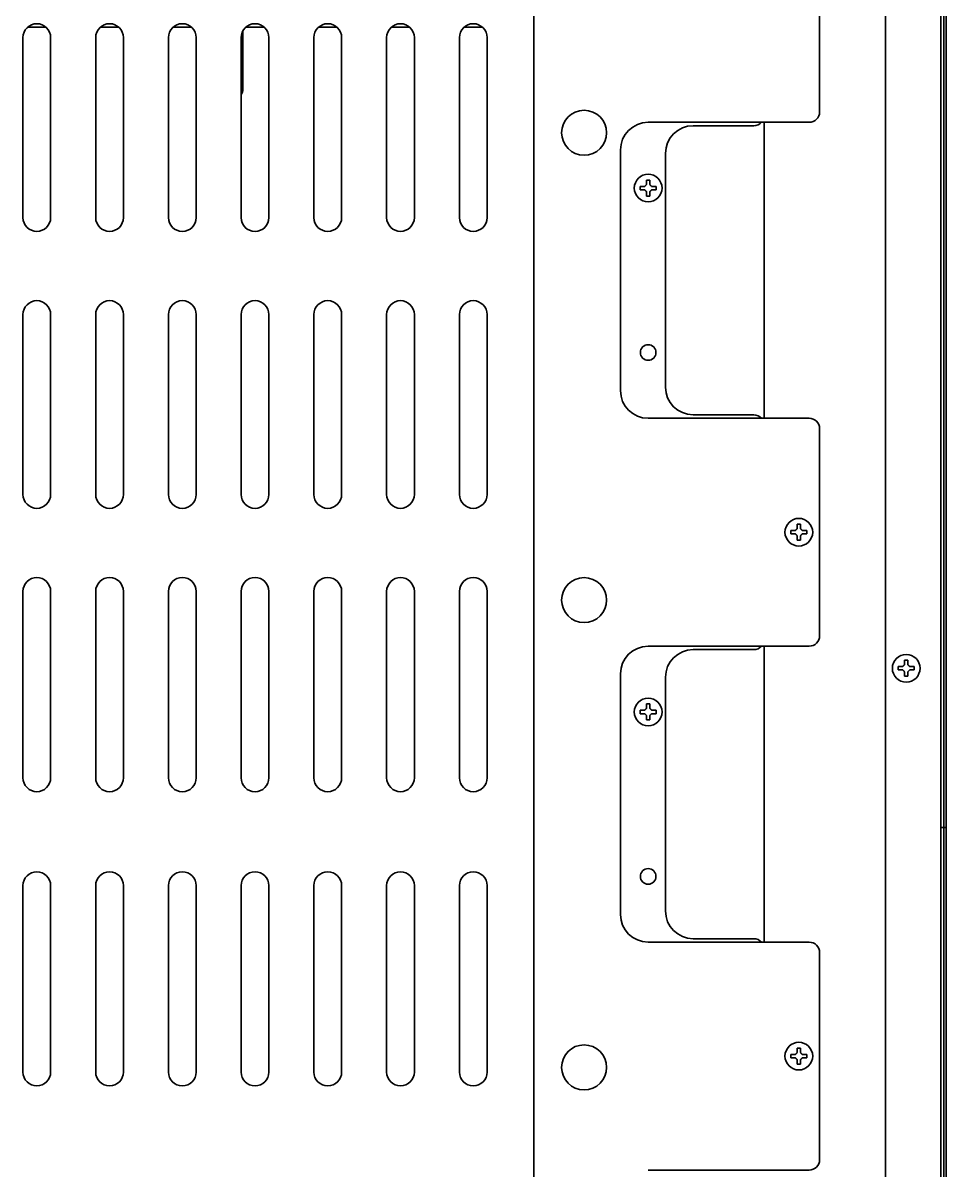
# Model space of a CAD drawing. Header units: inches. Extents: x 885 to 6823, y 710 to 5493.
# Drawn here: x 3000.8 to 3267.3, y 4877.9 to 5209.3 of the extents above; entities that cross this region are included whole.
import ezdxf

# ---------------------------------------------------------------- set-up
doc = ezdxf.new("R2010")
doc.units = ezdxf.units.IN
doc.layers.add('1', color=7, linetype='Continuous', true_color=0xffffff)

msp = doc.modelspace()

# ---------------------------------------------------------------- linework, layer by layer
at = {"layer": '1', "color": 7, "linetype": 'Continuous', "lineweight": 35}
for p, q in [((3148.28, 5323.89), (3148.28, 4700.58)), ((3267.28, 4976.92), (3267.28, 5312.08)), ((3266.6, 5309.08), (3266.6, 4977.92)), ((3230.78, 5243.44), (3230.78, 5183.6)), ((3265.82, 5241.08), (3265.82, 5145.08)), ((3249.78, 4596.72), (3249.78, 5237.08)), ((3249.78, 4596.72), (3249.78, 5237.08)), ((3265.78, 4582.88), (3265.78, 5239.08)), ((3265.78, 4582.88), (3265.78, 5239.08)), ((3007.42, 5208.08), (3002.13, 5208.08)), ((3028.43, 5208.08), (3023.13, 5208.08)), ((3049.42, 5208.08), (3044.13, 5208.08)), ((3064.28, 5190.08), (3064.28, 5207.02)), ((3070.42, 5208.08), (3065.13, 5208.08)), ((3091.42, 5208.08), (3086.12, 5208.08)), ((3112.42, 5208.08), (3107.13, 5208.08)), ((3133.42, 5208.08), (3128.13, 5208.08)), ((3000.78, 5153.08), (3000.78, 5205.08)), ((3008.78, 5205.08), (3008.78, 5153.08)), ((3021.78, 5153.08), (3021.78, 5205.08)), ((3029.78, 5205.08), (3029.78, 5153.08)), ((3042.78, 5153.08), (3042.78, 5205.08)), ((3050.78, 5205.08), (3050.78, 5153.08)), ((3063.78, 5153.08), (3063.78, 5205.08)), ((3071.78, 5205.08), (3071.78, 5153.08)), ((3084.78, 5153.08), (3084.78, 5205.08)), ((3092.78, 5205.08), (3092.78, 5153.08)), ((3105.78, 5153.08), (3105.78, 5205.08)), ((3113.78, 5205.08), (3113.78, 5153.08)), ((3126.78, 5153.08), (3126.78, 5205.08)), ((3134.78, 5205.08), (3134.78, 5153.08)), ((3227.78, 5180.6), (3181.28, 5180.6)), ((3211.78, 5179.6), (3194.28, 5179.6)), ((3214.78, 5095.09), (3214.78, 5180.59)), ((3173.28, 5172.6), (3173.28, 5103.1)), ((3186.28, 5104.1), (3186.28, 5171.6)), ((3178.98, 5161.6), (3178.98, 5162.1)), ((3178.98, 5161.1), (3178.98, 5161.6)), ((3183.58, 5162.1), (3183.58, 5161.6)), ((3183.58, 5161.6), (3183.58, 5161.1)), ((3265.82, 5143.08), (3265.78, 5143.08)), ((3265.82, 5145.08), (3265.82, 5143.08)), ((3000.78, 5073.08), (3000.78, 5125.08)), ((3008.78, 5125.08), (3008.78, 5073.08)), ((3021.78, 5073.08), (3021.78, 5125.08)), ((3029.78, 5125.08), (3029.78, 5073.08)), ((3042.78, 5073.08), (3042.78, 5125.08)), ((3050.78, 5125.08), (3050.78, 5073.08)), ((3063.78, 5073.08), (3063.78, 5125.08)), ((3071.78, 5125.08), (3071.78, 5073.08)), ((3084.78, 5073.08), (3084.78, 5125.08)), ((3092.78, 5125.08), (3092.78, 5073.08)), ((3105.78, 5073.08), (3105.78, 5125.08)), ((3113.78, 5125.08), (3113.78, 5073.08)), ((3126.78, 5073.08), (3126.78, 5125.08)), ((3134.78, 5125.08), (3134.78, 5073.08)), ((3181.28, 5095.1), (3227.78, 5095.1)), ((3211.78, 5096.1), (3194.28, 5096.1)), ((3230.78, 5092.1), (3230.78, 5032.26)), ((3222.48, 5062.18), (3222.48, 5062.68)), ((3222.48, 5061.68), (3222.48, 5062.18)), ((3227.08, 5062.68), (3227.08, 5062.18)), ((3227.08, 5062.18), (3227.08, 5061.68)), ((3000.78, 4991.22), (3000.78, 5045.08)), ((3008.78, 5045.08), (3008.78, 4991.22)), ((3021.78, 4991.22), (3021.78, 5045.08)), ((3029.78, 5045.08), (3029.78, 4991.22)), ((3042.78, 4991.22), (3042.78, 5045.08)), ((3050.78, 5045.08), (3050.78, 4991.22)), ((3063.78, 4991.22), (3063.78, 5045.08)), ((3071.78, 5045.08), (3071.78, 4991.22)), ((3084.78, 4991.22), (3084.78, 5045.08)), ((3092.78, 5045.08), (3092.78, 4991.22)), ((3105.78, 4991.22), (3105.78, 5045.08)), ((3113.78, 5045.08), (3113.78, 4991.22)), ((3126.78, 4991.22), (3126.78, 5045.08)), ((3134.78, 5045.08), (3134.78, 4991.22)), ((3227.78, 5029.26), (3181.28, 5029.26)), ((3211.78, 5028.26), (3194.28, 5028.26)), ((3214.78, 4943.75), (3214.78, 5029.25)), ((3173.28, 5021.26), (3173.28, 4951.76)), ((3253.48, 5022.88), (3253.48, 5023.38)), ((3253.48, 5022.38), (3253.48, 5022.88)), ((3258.08, 5023.38), (3258.08, 5022.88)), ((3258.08, 5022.88), (3258.08, 5022.38)), ((3186.28, 4952.76), (3186.28, 5020.26)), ((3178.98, 5010.26), (3178.98, 5010.76)), ((3183.58, 5010.76), (3183.58, 5010.26)), ((3178.98, 5009.76), (3178.98, 5010.26)), ((3183.58, 5010.26), (3183.58, 5009.76)), ((3265.78, 4976.92), (3266.65, 4976.92)), ((3265.78, 4976.88), (3266.65, 4976.88)), ((3266.6, 4975.88), (3266.6, 4416.08)), ((3267.28, 4976.92), (3266.65, 4976.92)), ((3267.28, 4976.88), (3266.65, 4976.88)), ((3267.28, 4976.92), (3267.28, 4976.92)), ((3267.28, 4976.88), (3267.28, 4976.88)), ((3267.28, 4413.08), (3267.28, 4976.88)), ((3000.78, 4906.22), (3000.78, 4960.08)), ((3008.78, 4960.08), (3008.78, 4906.22)), ((3021.78, 4906.22), (3021.78, 4960.08)), ((3029.78, 4960.08), (3029.78, 4906.22)), ((3042.78, 4906.22), (3042.78, 4960.08)), ((3050.78, 4960.08), (3050.78, 4906.22)), ((3063.78, 4906.22), (3063.78, 4960.08)), ((3071.78, 4960.08), (3071.78, 4906.22)), ((3084.78, 4906.22), (3084.78, 4960.08)), ((3092.78, 4960.08), (3092.78, 4906.22)), ((3105.78, 4906.22), (3105.78, 4960.08)), ((3113.78, 4960.08), (3113.78, 4906.22)), ((3126.78, 4906.22), (3126.78, 4960.08)), ((3134.78, 4960.08), (3134.78, 4906.22)), ((3211.78, 4944.76), (3194.28, 4944.76)), ((3181.28, 4943.76), (3227.78, 4943.76)), ((3230.78, 4940.76), (3230.78, 4880.92)), ((3222.48, 4910.84), (3222.48, 4911.34)), ((3227.08, 4911.34), (3227.08, 4910.84)), ((3222.48, 4910.34), (3222.48, 4910.84)), ((3227.08, 4910.84), (3227.08, 4910.34)), ((3227.78, 4877.92), (3181.28, 4877.92))]:
    msp.add_line(p, q, dxfattribs=at)
for centre, radius in [((3162.78, 5177.58), 6.5), ((3181.28, 5161.6), 4), ((3181.28, 5114.1), 2.25), ((3224.78, 5062.18), 4), ((3162.78, 5042.58), 6.5), ((3255.78, 5022.88), 4), ((3181.28, 5010.26), 4), ((3181.28, 4962.76), 2.25), ((3224.78, 4910.84), 4), ((3162.78, 4907.58), 6.5)]:
    msp.add_circle(centre, radius, dxfattribs=at)
for centre, radius, start, end in [((3004.78, 5205.08), 4, 0, 180), ((3025.78, 5205.08), 4, 0, 180), ((3046.78, 5205.08), 4, 0, 180), ((3067.78, 5205.08), 4, 0, 180), ((3088.78, 5205.08), 4, 0, 180), ((3109.78, 5205.08), 4, 0, 180), ((3130.78, 5205.08), 4, 0, 180), ((3061.78, 5190.08), 2.5, 323.1281, 0), ((3227.78, 5183.6), 3, 270, 0), ((3181.28, 5172.6), 8, 90, 180), ((3194.28, 5171.6), 8, 90, 180), ((3211.78, 5182.6), 3, 270, 318.1894), ((3004.78, 5153.08), 4, 180, 0), ((3025.78, 5153.08), 4, 180, 0), ((3046.78, 5153.08), 4, 180, 0), ((3067.78, 5153.08), 4, 180, 0), ((3088.78, 5153.08), 4, 180, 0), ((3109.78, 5153.08), 4, 180, 0), ((3130.78, 5153.08), 4, 180, 0), ((3004.78, 5125.08), 4, 0, 180), ((3025.78, 5125.08), 4, 0, 180), ((3046.78, 5125.08), 4, 0, 180), ((3067.78, 5125.08), 4, 0, 180), ((3088.78, 5125.08), 4, 0, 180), ((3109.78, 5125.08), 4, 0, 180), ((3130.78, 5125.08), 4, 0, 180), ((3194.28, 5104.1), 8, 180, 270), ((3181.28, 5103.1), 8, 180, 270), ((3211.78, 5093.1), 3, 41.8106, 90), ((3227.78, 5092.1), 3, 0, 90), ((3004.78, 5073.08), 4, 180, 0), ((3025.78, 5073.08), 4, 180, 0), ((3046.78, 5073.08), 4, 180, 0), ((3067.78, 5073.08), 4, 180, 0), ((3088.78, 5073.08), 4, 180, 0), ((3109.78, 5073.08), 4, 180, 0), ((3130.78, 5073.08), 4, 180, 0), ((3004.78, 5045.08), 4, 0, 180), ((3025.78, 5045.08), 4, 0, 180), ((3046.78, 5045.08), 4, 0, 180), ((3067.78, 5045.08), 4, 0, 180), ((3088.78, 5045.08), 4, 0, 180), ((3109.78, 5045.08), 4, 0, 180), ((3130.78, 5045.08), 4, 0, 180), ((3227.78, 5032.26), 3, 270, 0), ((3181.28, 5021.26), 8, 90, 180), ((3194.28, 5020.26), 8, 90, 180), ((3211.78, 5031.26), 3, 270, 318.1584), ((3004.78, 4991.22), 4, 180, 0), ((3025.78, 4991.22), 4, 180, 0), ((3046.78, 4991.22), 4, 180, 0), ((3067.78, 4991.22), 4, 180, 0), ((3088.78, 4991.22), 4, 180, 0), ((3109.78, 4991.22), 4, 180, 0), ((3130.78, 4991.22), 4, 180, 0), ((3004.78, 4960.08), 4, 0, 180), ((3025.78, 4960.08), 4, 0, 180), ((3046.78, 4960.08), 4, 0, 180), ((3067.78, 4960.08), 4, 0, 180), ((3088.78, 4960.08), 4, 0, 180), ((3109.78, 4960.08), 4, 0, 180), ((3130.78, 4960.08), 4, 0, 180), ((3181.28, 4951.76), 8, 180, 270), ((3194.28, 4952.76), 8, 180, 270), ((3211.78, 4941.76), 3, 41.8106, 90), ((3227.78, 4940.76), 3, 0, 90), ((3004.78, 4906.22), 4, 180, 0), ((3025.78, 4906.22), 4, 180, 0), ((3046.78, 4906.22), 4, 180, 0), ((3067.78, 4906.22), 4, 180, 0), ((3088.78, 4906.22), 4, 180, 0), ((3109.78, 4906.22), 4, 180, 0), ((3130.78, 4906.22), 4, 180, 0), ((3227.78, 4880.92), 3, 270, 0)]:
    msp.add_arc(centre, radius, start, end, dxfattribs=at)
for centre, start_param, end_param in [((3266.65, 4977.92), 1.570796, 3.141593), ((3266.65, 4975.88), 0, 1.570796)]:
    msp.add_ellipse(centre, major_axis=(0, 1), ratio=0.052336, start_param=start_param, end_param=end_param, dxfattribs=at)
for points in [[(3180.78, 5163.9), (3180.95, 5163.9), (3181.28, 5163.9), (3181.61, 5163.9), (3181.78, 5163.9)], [(3180.78, 5162.6), (3180.78, 5162.65), (3180.78, 5162.76), (3180.78, 5162.92), (3180.78, 5163.08), (3180.78, 5163.24), (3180.78, 5163.39), (3180.78, 5163.55), (3180.78, 5163.71), (3180.78, 5163.84), (3180.78, 5163.9)], [(3180.28, 5161.1), (3180.23, 5161.1), (3180.12, 5161.1), (3179.96, 5161.1), (3179.8, 5161.1), (3179.64, 5161.1), (3179.49, 5161.1), (3179.33, 5161.1), (3179.17, 5161.1), (3179.04, 5161.1), (3178.98, 5161.1)], [(3180.28, 5162.1), (3180.3, 5162.12), (3180.35, 5162.17), (3180.42, 5162.24), (3180.49, 5162.31), (3180.57, 5162.38), (3180.64, 5162.46), (3180.71, 5162.53), (3180.76, 5162.58), (3180.78, 5162.6)], [(3180.78, 5160.6), (3180.75, 5160.63), (3180.7, 5160.68), (3180.63, 5160.75), (3180.56, 5160.82), (3180.49, 5160.89), (3180.42, 5160.96), (3180.35, 5161.03), (3180.3, 5161.08), (3180.28, 5161.1)], [(3181.78, 5162.6), (3181.81, 5162.57), (3181.86, 5162.52), (3181.93, 5162.45), (3182, 5162.38), (3182.07, 5162.31), (3182.14, 5162.24), (3182.21, 5162.17), (3182.26, 5162.12), (3182.28, 5162.1)], [(3182.28, 5161.1), (3182.26, 5161.08), (3182.21, 5161.03), (3182.14, 5160.96), (3182.07, 5160.89), (3181.99, 5160.81), (3181.92, 5160.74), (3181.85, 5160.67), (3181.8, 5160.62), (3181.78, 5160.6)], [(3181.78, 5160.6), (3181.78, 5160.55), (3181.78, 5160.44), (3181.78, 5160.28), (3181.78, 5160.12), (3181.78, 5159.96), (3181.78, 5159.81), (3181.78, 5159.65), (3181.78, 5159.49), (3181.78, 5159.36), (3181.78, 5159.3)], [(3182.28, 5162.1), (3182.33, 5162.1), (3182.44, 5162.1), (3182.6, 5162.1), (3182.76, 5162.1), (3182.92, 5162.1), (3183.07, 5162.1), (3183.23, 5162.1), (3183.39, 5162.1), (3183.52, 5162.1), (3183.58, 5162.1)], [(3181.78, 5159.3), (3181.61, 5159.3), (3181.28, 5159.3), (3180.95, 5159.3), (3180.78, 5159.3)], [(3224.28, 5064.48), (3224.45, 5064.48), (3224.78, 5064.48), (3225.11, 5064.48), (3225.28, 5064.48)], [(3224.28, 5063.18), (3224.28, 5063.23), (3224.28, 5063.34), (3224.28, 5063.5), (3224.28, 5063.66), (3224.28, 5063.82), (3224.28, 5063.97), (3224.28, 5064.13), (3224.28, 5064.29), (3224.28, 5064.42), (3224.28, 5064.48)], [(3223.78, 5061.68), (3223.73, 5061.68), (3223.62, 5061.68), (3223.46, 5061.68), (3223.3, 5061.68), (3223.14, 5061.68), (3222.99, 5061.68), (3222.83, 5061.68), (3222.67, 5061.68), (3222.54, 5061.68), (3222.48, 5061.68)], [(3223.78, 5062.68), (3223.8, 5062.7), (3223.85, 5062.75), (3223.92, 5062.82), (3223.99, 5062.89), (3224.07, 5062.96), (3224.14, 5063.04), (3224.21, 5063.11), (3224.26, 5063.16), (3224.28, 5063.18)], [(3224.28, 5061.18), (3224.25, 5061.21), (3224.2, 5061.26), (3224.13, 5061.33), (3224.06, 5061.4), (3223.99, 5061.47), (3223.92, 5061.54), (3223.85, 5061.61), (3223.8, 5061.66), (3223.78, 5061.68)], [(3225.28, 5063.18), (3225.31, 5063.15), (3225.36, 5063.1), (3225.43, 5063.03), (3225.5, 5062.96), (3225.57, 5062.89), (3225.64, 5062.82), (3225.71, 5062.75), (3225.76, 5062.7), (3225.78, 5062.68)], [(3225.78, 5061.68), (3225.76, 5061.66), (3225.71, 5061.61), (3225.64, 5061.54), (3225.57, 5061.47), (3225.49, 5061.39), (3225.42, 5061.32), (3225.35, 5061.25), (3225.3, 5061.2), (3225.28, 5061.18)], [(3225.28, 5061.18), (3225.28, 5061.13), (3225.28, 5061.02), (3225.28, 5060.86), (3225.28, 5060.7), (3225.28, 5060.54), (3225.28, 5060.39), (3225.28, 5060.23), (3225.28, 5060.07), (3225.28, 5059.94), (3225.28, 5059.88)], [(3225.78, 5062.68), (3225.83, 5062.68), (3225.94, 5062.68), (3226.1, 5062.68), (3226.26, 5062.68), (3226.42, 5062.68), (3226.57, 5062.68), (3226.73, 5062.68), (3226.89, 5062.68), (3227.02, 5062.68), (3227.08, 5062.68)], [(3225.28, 5059.88), (3225.11, 5059.88), (3224.78, 5059.88), (3224.45, 5059.88), (3224.28, 5059.88)], [(3254.78, 5023.38), (3254.8, 5023.41), (3254.85, 5023.45), (3254.92, 5023.52), (3254.99, 5023.6), (3255.07, 5023.67), (3255.14, 5023.74), (3255.21, 5023.81), (3255.26, 5023.86), (3255.28, 5023.88)], [(3255.28, 5025.18), (3255.45, 5025.18), (3255.78, 5025.18), (3256.11, 5025.18), (3256.28, 5025.18)], [(3255.28, 5023.88), (3255.28, 5023.94), (3255.28, 5024.04), (3255.28, 5024.21), (3255.28, 5024.36), (3255.28, 5024.52), (3255.28, 5024.67), (3255.28, 5024.83), (3255.28, 5024.99), (3255.28, 5025.12), (3255.28, 5025.18)], [(3256.28, 5023.88), (3256.31, 5023.86), (3256.36, 5023.8), (3256.43, 5023.73), (3256.5, 5023.66), (3256.57, 5023.59), (3256.64, 5023.52), (3256.71, 5023.45), (3256.76, 5023.4), (3256.78, 5023.38)], [(3254.78, 5022.38), (3254.73, 5022.38), (3254.62, 5022.38), (3254.46, 5022.38), (3254.3, 5022.38), (3254.14, 5022.38), (3253.99, 5022.38), (3253.83, 5022.38), (3253.67, 5022.38), (3253.54, 5022.38), (3253.48, 5022.38)], [(3255.28, 5021.88), (3255.25, 5021.91), (3255.2, 5021.96), (3255.13, 5022.03), (3255.06, 5022.1), (3254.99, 5022.17), (3254.92, 5022.24), (3254.85, 5022.31), (3254.8, 5022.36), (3254.78, 5022.38)], [(3256.28, 5020.58), (3256.11, 5020.58), (3255.78, 5020.58), (3255.45, 5020.58), (3255.28, 5020.58)], [(3256.78, 5022.38), (3256.76, 5022.36), (3256.71, 5022.31), (3256.64, 5022.24), (3256.57, 5022.17), (3256.49, 5022.1), (3256.42, 5022.02), (3256.35, 5021.95), (3256.3, 5021.91), (3256.28, 5021.88)], [(3256.28, 5021.88), (3256.28, 5021.83), (3256.28, 5021.72), (3256.28, 5021.56), (3256.28, 5021.4), (3256.28, 5021.24), (3256.28, 5021.09), (3256.28, 5020.94), (3256.28, 5020.77), (3256.28, 5020.65), (3256.28, 5020.58)], [(3256.78, 5023.38), (3256.83, 5023.38), (3256.94, 5023.38), (3257.1, 5023.38), (3257.26, 5023.38), (3257.42, 5023.38), (3257.57, 5023.38), (3257.73, 5023.38), (3257.89, 5023.38), (3258.02, 5023.38), (3258.08, 5023.38)], [(3180.28, 5010.76), (3180.3, 5010.78), (3180.35, 5010.83), (3180.42, 5010.9), (3180.49, 5010.97), (3180.57, 5011.05), (3180.64, 5011.12), (3180.71, 5011.19), (3180.76, 5011.24), (3180.78, 5011.26)], [(3180.78, 5012.56), (3180.95, 5012.56), (3181.28, 5012.56), (3181.61, 5012.56), (3181.78, 5012.56)], [(3180.78, 5011.26), (3180.78, 5011.31), (3180.78, 5011.42), (3180.78, 5011.58), (3180.78, 5011.74), (3180.78, 5011.9), (3180.78, 5012.05), (3180.78, 5012.21), (3180.78, 5012.37), (3180.78, 5012.5), (3180.78, 5012.56)], [(3181.78, 5011.26), (3181.81, 5011.23), (3181.86, 5011.18), (3181.93, 5011.11), (3182, 5011.04), (3182.07, 5010.97), (3182.14, 5010.9), (3182.21, 5010.83), (3182.26, 5010.78), (3182.28, 5010.76)], [(3182.28, 5010.76), (3182.33, 5010.76), (3182.44, 5010.76), (3182.6, 5010.76), (3182.76, 5010.76), (3182.92, 5010.76), (3183.07, 5010.76), (3183.23, 5010.76), (3183.39, 5010.76), (3183.52, 5010.76), (3183.58, 5010.76)], [(3180.28, 5009.76), (3180.23, 5009.76), (3180.12, 5009.76), (3179.96, 5009.76), (3179.8, 5009.76), (3179.64, 5009.76), (3179.49, 5009.76), (3179.33, 5009.76), (3179.17, 5009.76), (3179.04, 5009.76), (3178.98, 5009.76)], [(3180.78, 5009.26), (3180.75, 5009.29), (3180.7, 5009.34), (3180.63, 5009.41), (3180.56, 5009.48), (3180.49, 5009.55), (3180.42, 5009.62), (3180.35, 5009.69), (3180.3, 5009.74), (3180.28, 5009.76)], [(3181.78, 5007.96), (3181.61, 5007.96), (3181.28, 5007.96), (3180.95, 5007.96), (3180.78, 5007.96)], [(3182.28, 5009.76), (3182.26, 5009.74), (3182.21, 5009.69), (3182.14, 5009.62), (3182.07, 5009.55), (3181.99, 5009.48), (3181.92, 5009.4), (3181.85, 5009.33), (3181.8, 5009.28), (3181.78, 5009.26)], [(3181.78, 5009.26), (3181.78, 5009.21), (3181.78, 5009.1), (3181.78, 5008.94), (3181.78, 5008.78), (3181.78, 5008.62), (3181.78, 5008.47), (3181.78, 5008.31), (3181.78, 5008.15), (3181.78, 5008.02), (3181.78, 5007.96)], [(3223.78, 4911.34), (3223.8, 4911.37), (3223.85, 4911.41), (3223.92, 4911.48), (3223.99, 4911.56), (3224.07, 4911.63), (3224.14, 4911.7), (3224.21, 4911.77), (3224.26, 4911.82), (3224.28, 4911.84)], [(3224.28, 4913.14), (3224.45, 4913.14), (3224.78, 4913.14), (3225.11, 4913.14), (3225.28, 4913.14)], [(3224.28, 4911.84), (3224.28, 4911.9), (3224.28, 4912), (3224.28, 4912.17), (3224.28, 4912.32), (3224.28, 4912.48), (3224.28, 4912.63), (3224.28, 4912.79), (3224.28, 4912.95), (3224.28, 4913.08), (3224.28, 4913.14)], [(3225.28, 4911.84), (3225.31, 4911.82), (3225.36, 4911.76), (3225.43, 4911.69), (3225.5, 4911.62), (3225.57, 4911.55), (3225.64, 4911.48), (3225.71, 4911.41), (3225.76, 4911.36), (3225.78, 4911.34)], [(3225.78, 4911.34), (3225.83, 4911.34), (3225.94, 4911.34), (3226.1, 4911.34), (3226.26, 4911.34), (3226.42, 4911.34), (3226.57, 4911.34), (3226.73, 4911.34), (3226.89, 4911.34), (3227.02, 4911.34), (3227.08, 4911.34)], [(3223.78, 4910.34), (3223.73, 4910.34), (3223.62, 4910.34), (3223.46, 4910.34), (3223.3, 4910.34), (3223.14, 4910.34), (3222.99, 4910.34), (3222.83, 4910.34), (3222.67, 4910.34), (3222.54, 4910.34), (3222.48, 4910.34)], [(3224.28, 4909.84), (3224.25, 4909.87), (3224.2, 4909.92), (3224.13, 4909.99), (3224.06, 4910.06), (3223.99, 4910.13), (3223.92, 4910.2), (3223.85, 4910.27), (3223.8, 4910.32), (3223.78, 4910.34)], [(3225.28, 4908.54), (3225.11, 4908.54), (3224.78, 4908.54), (3224.45, 4908.54), (3224.28, 4908.54)], [(3225.78, 4910.34), (3225.76, 4910.32), (3225.71, 4910.27), (3225.64, 4910.2), (3225.57, 4910.13), (3225.49, 4910.06), (3225.42, 4909.98), (3225.35, 4909.91), (3225.3, 4909.87), (3225.28, 4909.84)], [(3225.28, 4909.84), (3225.28, 4909.79), (3225.28, 4909.68), (3225.28, 4909.52), (3225.28, 4909.36), (3225.28, 4909.2), (3225.28, 4909.05), (3225.28, 4908.9), (3225.28, 4908.73), (3225.28, 4908.61), (3225.28, 4908.54)]]:
    msp.add_open_spline(points, degree=3, dxfattribs=at)
for points in [[(3181.78, 5163.9), (3181.78, 5163.7), (3181.78, 5163.49), (3181.78, 5163.16), (3181.78, 5163.05), (3181.78, 5162.83), (3181.78, 5162.71), (3181.78, 5162.6)], [(3178.98, 5162.1), (3179.18, 5162.1), (3179.39, 5162.1), (3179.72, 5162.1), (3179.83, 5162.1), (3180.05, 5162.1), (3180.17, 5162.1), (3180.28, 5162.1)], [(3180.78, 5159.3), (3180.78, 5159.5), (3180.78, 5159.71), (3180.78, 5160.04), (3180.78, 5160.15), (3180.78, 5160.37), (3180.78, 5160.48), (3180.78, 5160.6)], [(3183.58, 5161.1), (3183.38, 5161.1), (3183.17, 5161.1), (3182.84, 5161.1), (3182.73, 5161.1), (3182.51, 5161.1), (3182.4, 5161.1), (3182.28, 5161.1)], [(3225.28, 5064.48), (3225.28, 5064.28), (3225.28, 5064.07), (3225.28, 5063.74), (3225.28, 5063.63), (3225.28, 5063.41), (3225.28, 5063.29), (3225.28, 5063.18)], [(3222.48, 5062.68), (3222.68, 5062.68), (3222.89, 5062.68), (3223.22, 5062.68), (3223.33, 5062.68), (3223.55, 5062.68), (3223.67, 5062.68), (3223.78, 5062.68)], [(3224.28, 5059.88), (3224.28, 5060.08), (3224.28, 5060.29), (3224.28, 5060.62), (3224.28, 5060.73), (3224.28, 5060.95), (3224.28, 5061.06), (3224.28, 5061.18)], [(3227.08, 5061.68), (3226.88, 5061.68), (3226.67, 5061.68), (3226.34, 5061.68), (3226.23, 5061.68), (3226.01, 5061.68), (3225.9, 5061.68), (3225.78, 5061.68)], [(3256.28, 5025.18), (3256.28, 5024.98), (3256.28, 5024.77), (3256.28, 5024.44), (3256.28, 5024.33), (3256.28, 5024.11), (3256.28, 5024), (3256.28, 5023.88)], [(3253.48, 5023.38), (3253.68, 5023.38), (3253.89, 5023.38), (3254.22, 5023.38), (3254.33, 5023.38), (3254.55, 5023.38), (3254.67, 5023.38), (3254.78, 5023.38)], [(3255.28, 5020.58), (3255.28, 5020.78), (3255.28, 5020.99), (3255.28, 5021.32), (3255.28, 5021.43), (3255.28, 5021.65), (3255.28, 5021.77), (3255.28, 5021.88)], [(3258.08, 5022.38), (3257.88, 5022.38), (3257.67, 5022.38), (3257.34, 5022.38), (3257.23, 5022.38), (3257.01, 5022.38), (3256.9, 5022.38), (3256.78, 5022.38)], [(3178.98, 5010.76), (3179.18, 5010.76), (3179.39, 5010.76), (3179.72, 5010.76), (3179.83, 5010.76), (3180.05, 5010.76), (3180.17, 5010.76), (3180.28, 5010.76)], [(3181.78, 5012.56), (3181.78, 5012.36), (3181.78, 5012.15), (3181.78, 5011.82), (3181.78, 5011.71), (3181.78, 5011.49), (3181.78, 5011.38), (3181.78, 5011.26)], [(3180.78, 5007.96), (3180.78, 5008.16), (3180.78, 5008.37), (3180.78, 5008.7), (3180.78, 5008.81), (3180.78, 5009.03), (3180.78, 5009.15), (3180.78, 5009.26)], [(3183.58, 5009.76), (3183.38, 5009.76), (3183.17, 5009.76), (3182.84, 5009.76), (3182.73, 5009.76), (3182.51, 5009.76), (3182.4, 5009.76), (3182.28, 5009.76)], [(3222.48, 4911.34), (3222.68, 4911.34), (3222.89, 4911.34), (3223.22, 4911.34), (3223.33, 4911.34), (3223.55, 4911.34), (3223.67, 4911.34), (3223.78, 4911.34)], [(3225.28, 4913.14), (3225.28, 4912.94), (3225.28, 4912.73), (3225.28, 4912.4), (3225.28, 4912.29), (3225.28, 4912.07), (3225.28, 4911.96), (3225.28, 4911.84)], [(3224.28, 4908.54), (3224.28, 4908.74), (3224.28, 4908.95), (3224.28, 4909.28), (3224.28, 4909.39), (3224.28, 4909.61), (3224.28, 4909.73), (3224.28, 4909.84)], [(3227.08, 4910.34), (3226.88, 4910.34), (3226.67, 4910.34), (3226.34, 4910.34), (3226.23, 4910.34), (3226.01, 4910.34), (3225.9, 4910.34), (3225.78, 4910.34)]]:
    msp.add_open_spline(points, degree=3, knots=[0, 0, 0, 0, 0.5, 0.5, 0.75, 0.75, 1, 1, 1, 1], dxfattribs=at)

doc.saveas('drawing.dxf')
